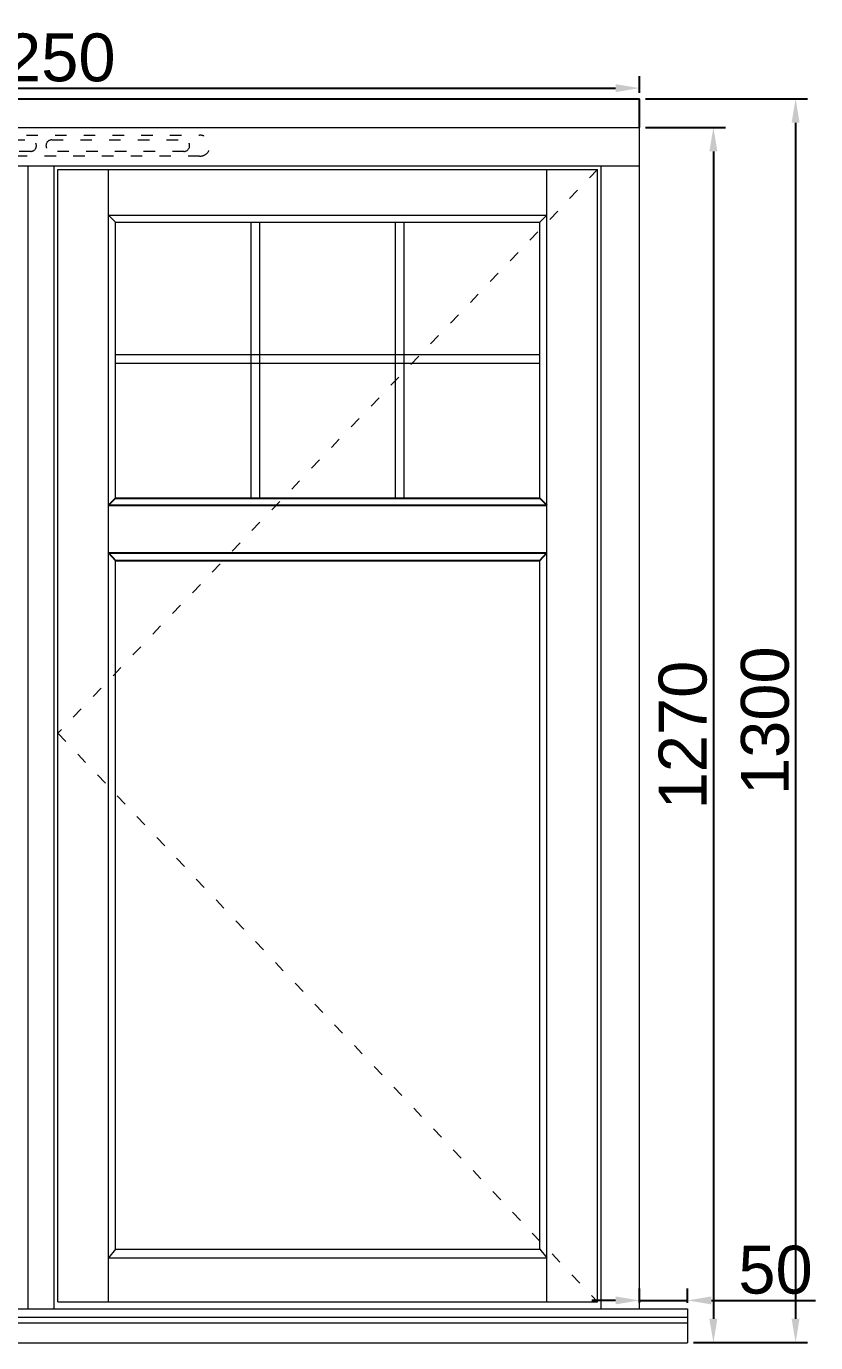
# Model space of a CAD drawing. Header units: millimetres. Extents: x 0 to 182016, y 11 to 3710.
# Drawn here: x 106954 to 107779, y 1312 to 2688 of the extents above; entities that cross this region are included whole.
import ezdxf

# ---------------------------------------------------------------- set-up
doc = ezdxf.new("R2010")
doc.units = ezdxf.units.MM
doc.linetypes.add('ACAD_ISO03W100', pattern=[30, 12, -18])
doc.styles.get("Standard").update_dxf_attribs({"font": 'arial.ttf'})
doc.dimstyles.new('Padidinti matmenys', dxfattribs={"dimscale": 10, "dimtxt": 5, "dimasz": 2.5, "dimexe": 1.25, "dimexo": 0.625, "dimtad": 1, "dimdec": 1, "dimtxsty": 'Standard', "dimcen": 2.5, "dimadec": 0, "dimazin": 0, "dimtfac": 1, "dimtdec": 1, "dimtmove": 0, "dimatfit": 3, "dimfxl": 1, "dimarcsym": 0})

# ---------------------------------------------------------------- blocks, each defined once
blk = doc.blocks.new('*D1763')
at = {"color": 0, "lineweight": -2, "transparency": 16777216}
for p, q in [((106344.8, 2618.4), (106344.8, 2635.8)), ((107594.8, 2618.4), (107594.8, 2635.8)), ((106369.8, 2623.3), (107569.8, 2623.3))]:
    blk.add_line(p, q, dxfattribs=at)
at = {"color": 0, "transparency": 16777216}
for points in [[(106369.8, 2627.5), (106369.8, 2619.2), (106344.8, 2623.3)], [(107569.8, 2627.5), (107569.8, 2619.2), (107594.8, 2623.3)]]:
    blk.add_solid(points, dxfattribs=at)
at = {"layer": 'Defpoints', "color": 0, "transparency": 16777216}
for p in [(107594.8, 2623.3), (106344.8, 2612.2), (107594.8, 2612.2)]:
    blk.add_point(p, dxfattribs=at)
at = {"color": 0, "lineweight": 5, "transparency": 16777216, "insert": (106969.8, 2655.1), "char_height": 50, "attachment_point": 5}
blk.add_mtext('1250', dxfattribs=at)
blk = doc.blocks.new('*D1764')
at = {"color": 0, "lineweight": -2, "transparency": 16777216}
for p, q in [((107601, 2582.2), (107684.4, 2582.2)), ((107671.9, 2557.2), (107671.9, 1337.2)), ((107651, 1312.2), (107684.4, 1312.2))]:
    blk.add_line(p, q, dxfattribs=at)
at = {"color": 0, "transparency": 16777216}
for points in [[(107667.7, 2557.2), (107676.1, 2557.2), (107671.9, 2582.2)], [(107667.7, 1337.2), (107676.1, 1337.2), (107671.9, 1312.2)]]:
    blk.add_solid(points, dxfattribs=at)
at = {"layer": 'Defpoints', "color": 0, "transparency": 16777216}
for p in [(107594.8, 2582.2), (107644.8, 1312.2), (107671.9, 1312.2)]:
    blk.add_point(p, dxfattribs=at)
at = {"color": 0, "lineweight": 5, "transparency": 16777216, "insert": (107640.1, 1947.2), "char_height": 50, "attachment_point": 5, "rotation": 90}
blk.add_mtext('1270', dxfattribs=at)
blk = doc.blocks.new('*D2104')
at = {"color": 0, "lineweight": -2, "ltscale": 0.1, "transparency": 16777216}
for p, q in [((107594.8, 1353.8), (107594.8, 1368.8)), ((107644.8, 1353.8), (107644.8, 1368.8)), ((107569.8, 1356.3), (107544.8, 1356.3)), ((107594.8, 1356.3), (107644.8, 1356.3)), ((107669.8, 1356.3), (107778.7, 1356.3))]:
    blk.add_line(p, q, dxfattribs=at)
at = {"color": 0, "ltscale": 0.1, "transparency": 16777216}
for points in [[(107569.8, 1360.5), (107569.8, 1352.2), (107594.8, 1356.3)], [(107669.8, 1360.5), (107669.8, 1352.2), (107644.8, 1356.3)]]:
    blk.add_solid(points, dxfattribs=at)
at = {"layer": 'Defpoints', "color": 0, "ltscale": 0.1, "transparency": 16777216}
for p in [(107644.8, 1356.3), (107594.8, 1347.5), (107644.8, 1347.5)]:
    blk.add_point(p, dxfattribs=at)
at = {"color": 0, "ltscale": 0.1, "transparency": 16777216, "insert": (107736.8, 1388.1), "char_height": 50, "attachment_point": 5}
blk.add_mtext('50', dxfattribs=at)
blk = doc.blocks.new('*D2106')
at = {"color": 0, "lineweight": -2, "ltscale": 0.1, "transparency": 16777216}
for p, q in [((107601, 2612.2), (107770.3, 2612.2)), ((107757.8, 2587.2), (107757.8, 1337.2)), ((107651, 1312.2), (107770.3, 1312.2))]:
    blk.add_line(p, q, dxfattribs=at)
at = {"color": 0, "ltscale": 0.1, "transparency": 16777216}
for points in [[(107753.6, 2587.2), (107761.9, 2587.2), (107757.8, 2612.2)], [(107753.6, 1337.2), (107761.9, 1337.2), (107757.8, 1312.2)]]:
    blk.add_solid(points, dxfattribs=at)
at = {"layer": 'Defpoints', "color": 0, "ltscale": 0.1, "transparency": 16777216}
for p in [(107594.8, 2612.2), (107644.8, 1312.2), (107757.8, 1312.2)]:
    blk.add_point(p, dxfattribs=at)
at = {"color": 0, "ltscale": 0.1, "transparency": 16777216, "insert": (107726, 1962.2), "char_height": 50, "attachment_point": 5, "rotation": 90}
blk.add_mtext('1300', dxfattribs=at)
blk = doc.blocks.new('tv')
at = {"linetype": 'ACAD_ISO03W100', "lineweight": 5}
for p, q in [((29400.1, 41533.7), (29731.1, 41533.7)), ((29731.1, 41511.7), (29400.1, 41511.7))]:
    blk.add_line(p, q, dxfattribs=at)
for points in [[(29416.6, 41528.7), (29554.6, 41528.7, -1), (29554.6, 41516.7), (29416.6, 41516.7, -1)], [(29576.6, 41516.7, -1), (29576.6, 41528.7), (29714.6, 41528.7, -1), (29714.6, 41516.7)]]:
    blk.add_lwpolyline(points, format="xyb", close=True, dxfattribs=at)
for centre, start, end in [((29400.1, 41522.7), 90, 270), ((29731.1, 41522.7), 270, 90)]:
    blk.add_arc(centre, 11, start, end, dxfattribs=at)

msp = doc.modelspace()

# ---------------------------------------------------------------- linework, layer by layer
at = {"ltscale": 0.1}
for p, q in [((106344.7992249, 2612.192222), (107594.7770188, 2612.192222)), ((107594.7770188, 2582.192222), (107594.7770188, 2612.192222)), ((107047.288122, 2194.6690019), (107490.7770188, 2194.6690019)), ((107039.9710277, 2187.3519076), (107498.0941131, 2187.3519076)), ((107039.9710277, 2137.7674281), (107498.0941131, 2137.7674281)), ((107047.288122, 2129.6690019), (107490.7770188, 2129.6690019))]:
    msp.add_line(p, q, dxfattribs=at)
at = {"lineweight": 5}
for p, q in [((106344.7992249, 2582.192222), (107594.7770188, 2582.192222)), ((107594.7770188, 1347.5116013), (107594.7770188, 2582.192222)), ((106344.7992249, 2542.1922216), (107594.7770188, 2542.1922216)), ((106956.288122, 1347.5116013), (106956.288122, 2542.1922216)), ((106983.288122, 1347.5116013), (106983.288122, 2542.1922216)), ((106987.288122, 2538.1922216), (107550.7770184, 2538.1922216)), ((106987.288122, 1354.9617728), (106987.288122, 2538.1922216)), ((107039.9710277, 1354.9617728), (107039.9710277, 2538.1922216)), ((107498.0941131, 1354.9617728), (107498.0941131, 2538.1922216)), ((107550.7770184, 1354.9617728), (107550.7770184, 2538.1922216)), ((107554.7770184, 1347.5116013), (107554.7770184, 2542.1922216)), ((107039.9710277, 2490.5093159), (107498.0941131, 2490.5093159)), ((107047.288122, 2483.1922216), (107039.9710277, 2490.5093159)), ((107490.7770188, 2483.1922216), (107498.0941131, 2490.5093159)), ((107047.288122, 2483.1922216), (107490.7770188, 2483.1922216)), ((107047.288122, 2194.6690019), (107047.288122, 2483.1922216)), ((107189.1214554, 2194.6690019), (107189.1214554, 2483.1922216)), ((107198.1214554, 2194.6690019), (107198.1214554, 2483.1922216)), ((107339.9547887, 2194.6690019), (107339.9547887, 2483.1922216)), ((107348.9547887, 2194.6690019), (107348.9547887, 2483.1922216)), ((107490.7770188, 2194.6690019), (107490.7770188, 2483.1922216)), ((107047.288122, 2344.9256242), (107490.7770188, 2344.9256242)), ((107047.288122, 2335.9256242), (107490.7770188, 2335.9256242)), ((107047.288122, 1409.9617728), (107047.288122, 2129.6690019)), ((107490.7770188, 1409.9617728), (107490.7770188, 2129.6690019)), ((107047.288122, 1409.9617728), (107039.9710277, 1400.980399)), ((107047.288122, 1409.9617728), (107490.7770188, 1409.9617728)), ((107490.7770188, 1409.9617728), (107498.0941131, 1400.980399)), ((107039.9710277, 1400.980399), (107498.0941131, 1400.980399)), ((106987.288122, 1354.9617728), (107550.7770184, 1354.9617728)), ((106294.7992249, 1347.5116013), (107644.7770188, 1347.5116013)), ((106294.7992249, 1338.734043), (107644.7770188, 1338.734043)), ((107644.7770188, 1347.5116013), (107644.7770188, 1312.1617728)), ((106294.7992249, 1332.7787661), (107644.7770188, 1332.7787661)), ((106294.7992249, 1312.1617728), (107644.7770188, 1312.1617728))]:
    msp.add_line(p, q, dxfattribs=at)
at = {"linetype": 'ACAD_ISO03W100', "lineweight": 5}
for p, q in [((107550.7770188, 2538.1922216), (106987.2881217, 1949.0769972)), ((106987.2881217, 1949.0769972), (107550.7770188, 1354.9617728))]:
    msp.add_line(p, q, dxfattribs=at)
at = {"ltscale": 0.1}
for points in [[(107047.288122, 2194.6690019), (107039.9710277, 2187.3519076)], [(107490.7770188, 2194.6690019), (107498.0941131, 2187.3519076)], [(107039.9710277, 2137.7674281), (107047.288122, 2129.6690019)], [(107490.7770188, 2129.6690019), (107498.0941131, 2137.7674281)]]:
    msp.add_lwpolyline(points, dxfattribs=at)

# ---------------------------------------------------------------- block references
at = {"color": 1}
msp.add_blockref('tv', (77404.2052896, -38959.4906216), dxfattribs=at)

# ---------------------------------------------------------------- dimensions: what is measured, and where the dimension line sits
at = {"color": 1, "lineweight": 5}
dim = msp.add_linear_dim(base=(107594.7770188, 2623.3307221), p1=(106344.7992249, 2612.192222), p2=(107594.7770188, 2612.192222), dimstyle='Padidinti matmenys', dxfattribs=at)
dim.commit()
dim.dimension.update_dxf_attribs({"geometry": '*D1763', "text_midpoint": (106969.7881218, 2655.1093715)})
at = {"color": 1, "ltscale": 0.1}
dim = msp.add_linear_dim(base=(107757.7726317, 1312.1617728), p1=(107594.7770188, 2612.192222), p2=(107644.7770188, 1312.1617728), angle=90, dimstyle='Padidinti matmenys', dxfattribs=at)
dim.commit()
dim.dimension.update_dxf_attribs({"geometry": '*D2106', "text_midpoint": (107725.9769291, 1962.1769974)})
at = {"color": 1, "lineweight": 5}
dim = msp.add_linear_dim(base=(107671.9013967, 1312.1617728), p1=(107594.7770188, 2582.192222), p2=(107644.7770188, 1312.1617728), angle=90, dimstyle='Padidinti matmenys', dxfattribs=at)
dim.commit()
dim.dimension.update_dxf_attribs({"geometry": '*D1764', "text_midpoint": (107640.1227473, 1947.1769974)})
at = {"color": 1, "ltscale": 0.1}
dim = msp.add_linear_dim(base=(107644.7770188, 1356.3493894), p1=(107594.7770188, 1347.5116013), p2=(107644.7770188, 1347.5116013), dimstyle='Padidinti matmenys', dxfattribs=at)
dim.commit()
dim.dimension.update_dxf_attribs({"geometry": '*D2104', "text_midpoint": (107736.7534854, 1388.1280388)})

doc.saveas('drawing.dxf')
